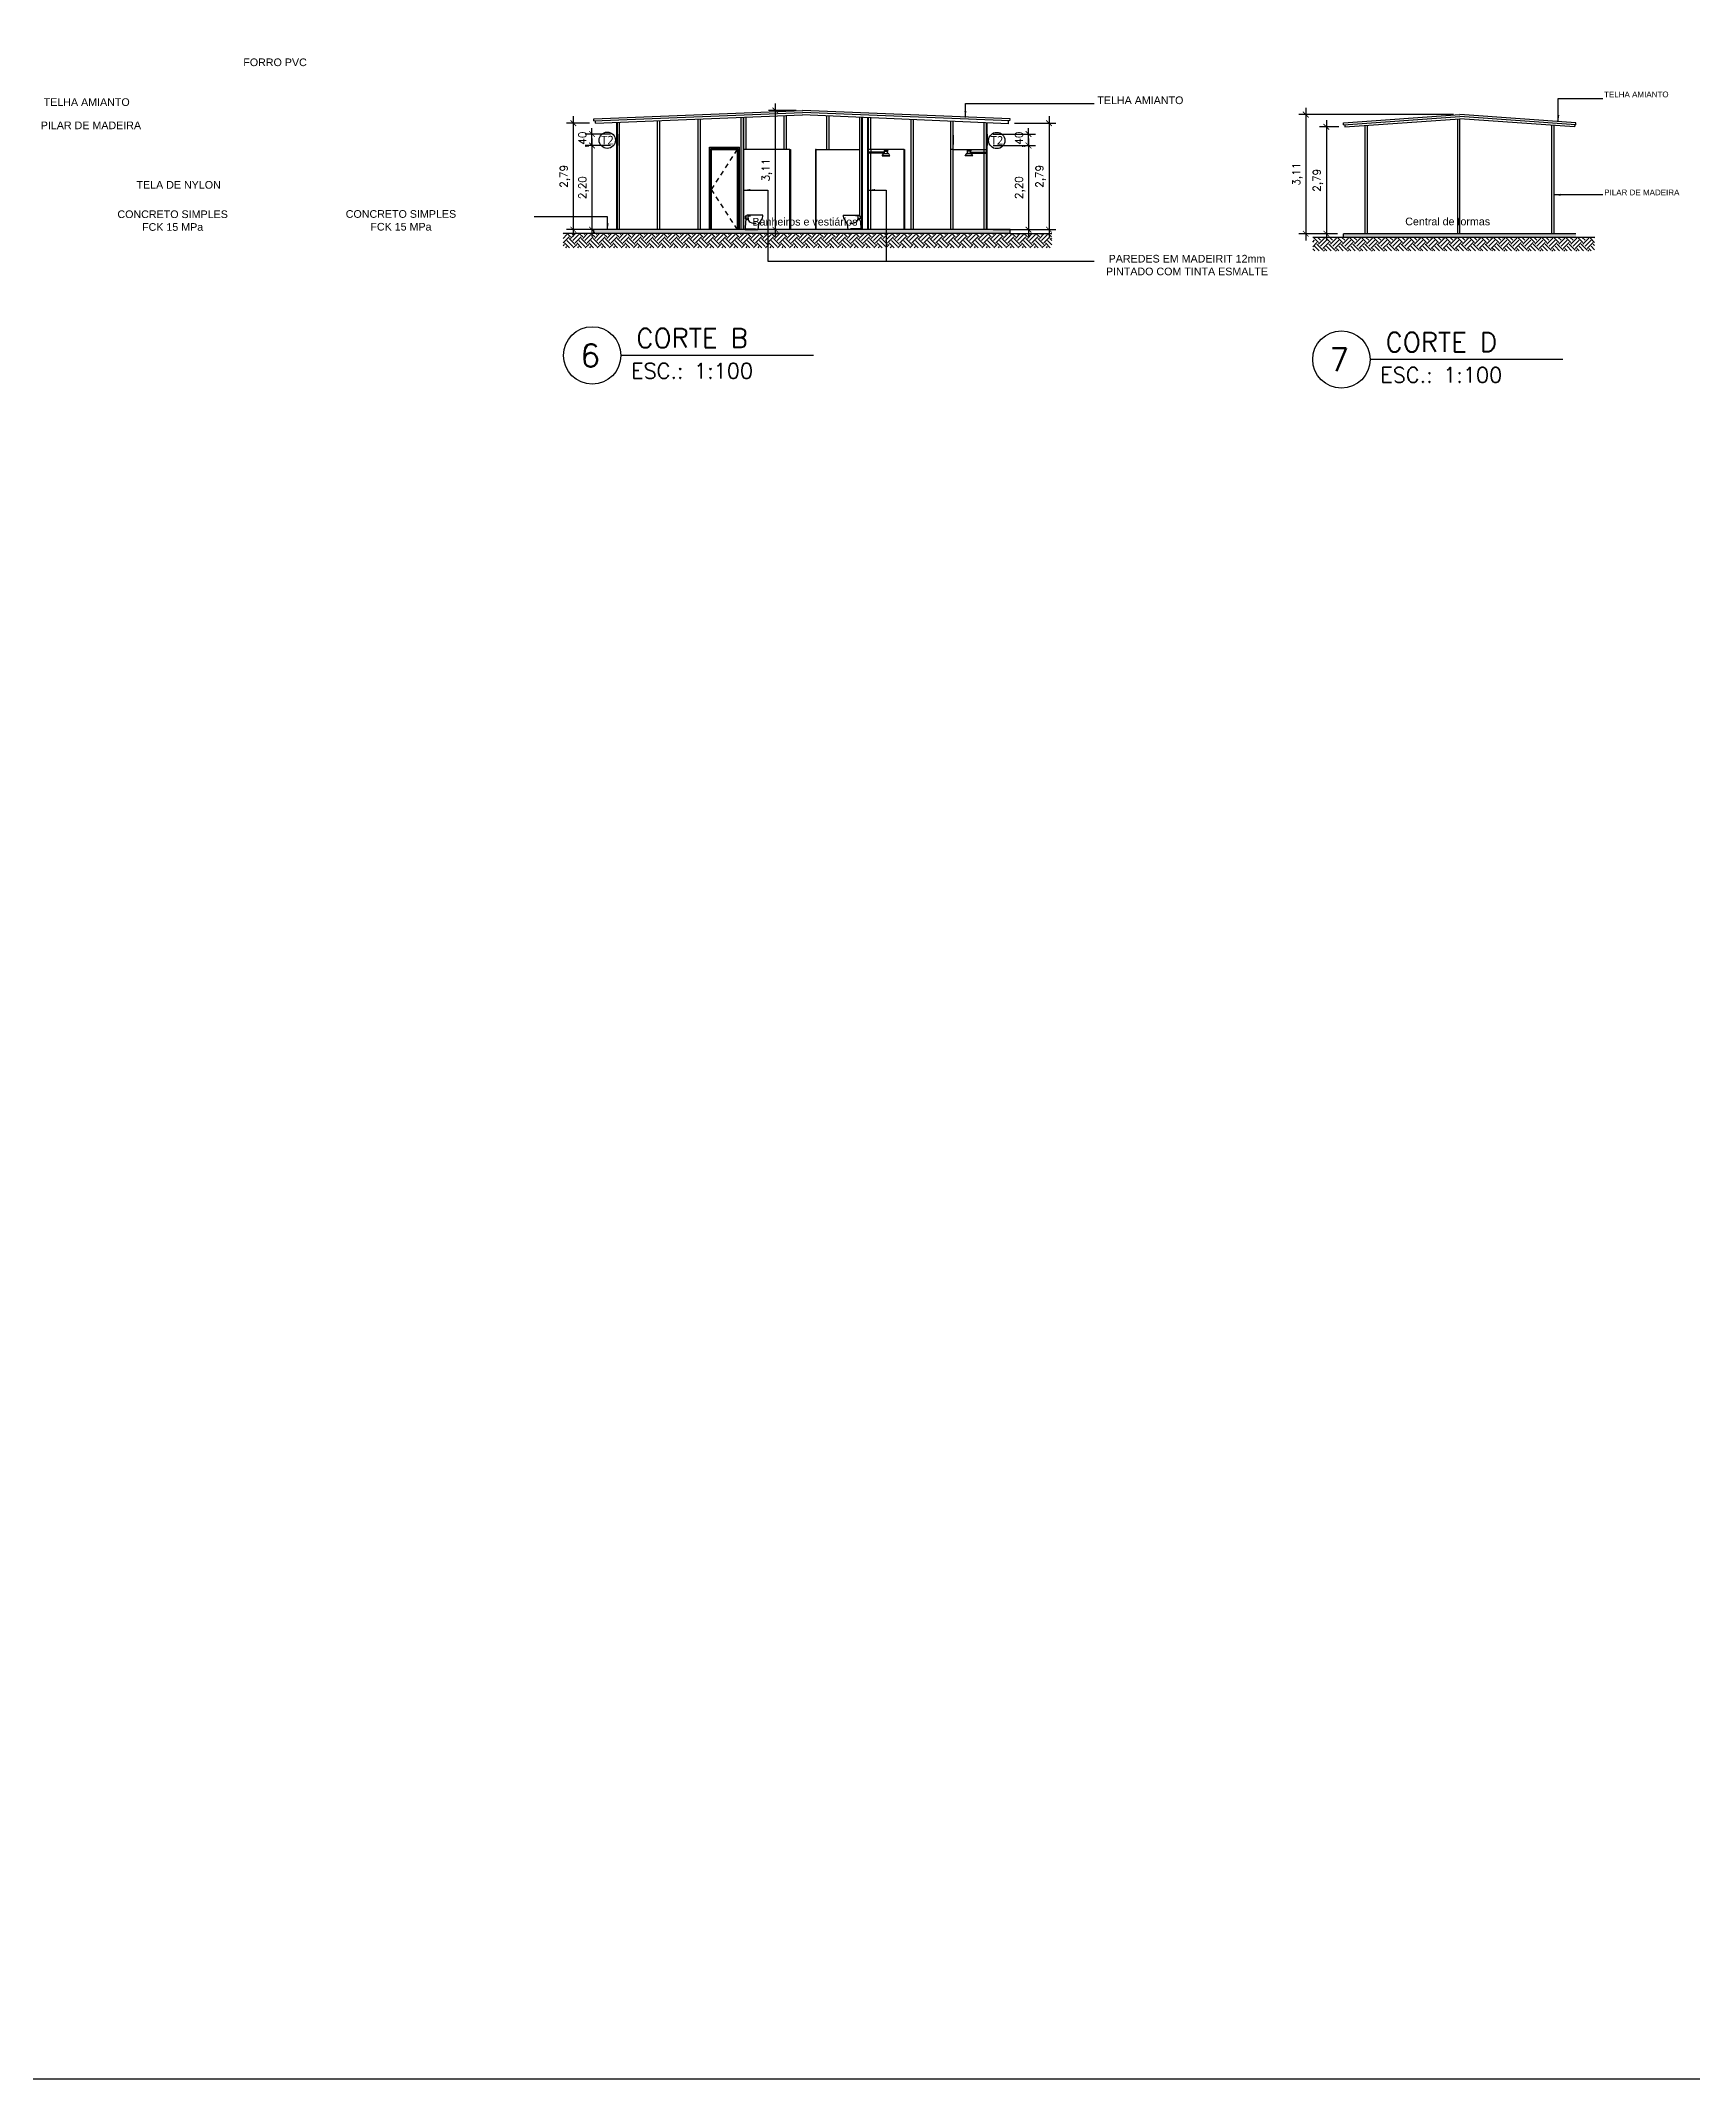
# Model space of a CAD drawing. Header units: millimetres. Extents: x 260 to 453, y 660 to 898.
# Drawn here: x 318.2 to 361.4, y 660.3 to 713.6 of the extents above; entities that cross this region are included whole.
import ezdxf
from ezdxf.enums import TextEntityAlignment as Align

# ---------------------------------------------------------------- set-up
doc = ezdxf.new("R2010")
doc.units = ezdxf.units.MM
doc.linetypes.add('HIDDEN', pattern=[0.375, 0.25, -0.125])
for name, color, linetype in [('AR_COTAS', 1, 'Continuous'), ('AR_DIVISÓRIAS', 3, 'Continuous'), ('AR_SIMBOLOS', 1, 'Continuous'), ('AR_SÍMBOLOS', 1, 'Continuous'), ('CANT-CORTE 01', 1, 'Continuous'), ('CANT-CORTE 03', 3, 'Continuous'), ('CANT-TEXTO', 2, 'Continuous'), ('texto', 2, 'Continuous'), ('VIST1', 1, 'Continuous'), ('VIST2', 2, 'Continuous'), ('VIST4', 4, 'Continuous')]:
    doc.layers.add(name, color=color, linetype=linetype)
doc.styles.add('2009.RESTUNI2-PBG-PSG-AP-01-R05$0$STUD250', font='arial.ttf', dxfattribs={"height": 0.5})
doc.styles.add('arial', font='arial.ttf')
doc.styles.add('ROMANS', font='romans.shx')
doc.styles.add('TREBUCHET', font='trebuc.ttf')
doc.dimstyles.new('ESCALA 1.100', dxfattribs={"dimtxt": 0.2, "dimasz": 0.15, "dimexe": 0.18, "dimexo": 0.16, "dimgap": 0.1, "dimtad": 1, "dimzin": 4, "dimtxsty": 'ROMANS', "dimblk": 'ARCHTICK', "dimcen": 2.5, "dimdle": 0.18, "dimclrd": 256, "dimclre": 256, "dimclrt": 2, "dimazin": 0, "dimtfac": 1, "dimtix": 1, "dimtmove": 2, "dimatfit": 3, "dimldrblk": 'ARCHTICK', "dimfxl": 1, "dimtolj": 1, "dimtzin": 0, "dimlwd": -1, "dimlwe": -1, "dimarcsym": 0})

# ---------------------------------------------------------------- blocks, each defined once
blk = doc.blocks.new('_ArchTick')
at = {"color": 0, "const_width": 0.15}
blk.add_lwpolyline([(-0.5, -0.5), (0.5, 0.5)], dxfattribs=at)
blk = doc.blocks.new('*D51')
at = {"layer": 'AR_COTAS', "transparency": 16777216}
for p, q in [((355.19, 711.632), (351.144, 711.632)), ((351.324, 711.812), (351.324, 708.338)), ((351.833, 708.518), (351.144, 708.518))]:
    blk.add_line(p, q, dxfattribs=at)
at = {"layer": 'Defpoints', "color": 0, "transparency": 16777216}
for p in [(355.35, 711.632), (351.324, 708.518), (351.993, 708.518)]:
    blk.add_point(p, dxfattribs=at)
at = {"layer": 'AR_COTAS', "transparency": 16777216, "xscale": 0.15, "yscale": 0.15, "zscale": 0.15}
for p, rotation in [((351.324, 711.632), 90), ((351.324, 708.518), 270)]:
    blk.add_blockref('_ArchTick', p, dxfattribs=dict(at, rotation=rotation))
at = {"layer": 'AR_COTAS', "color": 2, "transparency": 16777216, "insert": (351.105, 710.075), "char_height": 0.2, "attachment_point": 5, "rotation": 90, "style": 'ROMANS'}
blk.add_mtext('\\A1;3,11', dxfattribs=at)
blk = doc.blocks.new('*D52')
at = {"layer": 'AR_COTAS', "transparency": 16777216}
for p, q in [((351.863, 711.491), (351.863, 708.338)), ((352.185, 711.311), (351.683, 711.311)), ((352.151, 708.518), (351.683, 708.518))]:
    blk.add_line(p, q, dxfattribs=at)
at = {"layer": 'Defpoints', "color": 0, "transparency": 16777216}
for p in [(352.345, 711.311), (351.863, 708.518), (352.311, 708.518)]:
    blk.add_point(p, dxfattribs=at)
at = {"layer": 'AR_COTAS', "transparency": 16777216, "xscale": 0.15, "yscale": 0.15, "zscale": 0.15}
for p, rotation in [((351.863, 711.311), 90), ((351.863, 708.518), 270)]:
    blk.add_blockref('_ArchTick', p, dxfattribs=dict(at, rotation=rotation))
at = {"layer": 'AR_COTAS', "color": 2, "transparency": 16777216, "insert": (351.644, 709.914), "char_height": 0.2, "attachment_point": 5, "rotation": 90, "style": 'ROMANS'}
blk.add_mtext('\\A1;2,79', dxfattribs=at)
blk = doc.blocks.new('*D58')
at = {"layer": 'AR_COTAS', "transparency": 16777216}
for p, q in [((338, 711.739), (337.272, 711.739)), ((337.452, 711.919), (337.452, 708.444)), ((337.763, 708.624), (337.272, 708.624))]:
    blk.add_line(p, q, dxfattribs=at)
at = {"layer": 'Defpoints', "color": 0, "transparency": 16777216}
for p in [(338.16, 711.739), (337.452, 708.624), (337.923, 708.624)]:
    blk.add_point(p, dxfattribs=at)
at = {"layer": 'AR_COTAS', "transparency": 16777216, "xscale": 0.15, "yscale": 0.15, "zscale": 0.15}
for p, rotation in [((337.452, 711.739), 90), ((337.452, 708.624), 270)]:
    blk.add_blockref('_ArchTick', p, dxfattribs=dict(at, rotation=rotation))
at = {"layer": 'AR_COTAS', "color": 2, "transparency": 16777216, "insert": (337.233, 710.182), "char_height": 0.2, "attachment_point": 5, "rotation": 90, "style": 'ROMANS'}
blk.add_mtext('\\A1;3,11', dxfattribs=at)
blk = doc.blocks.new('*D59')
at = {"layer": 'AR_COTAS', "transparency": 16777216}
for p, q in [((344.073, 711.004), (344.073, 708.444)), ((343.151, 710.824), (344.253, 710.824)), ((343.151, 708.624), (344.253, 708.624))]:
    blk.add_line(p, q, dxfattribs=at)
at = {"layer": 'Defpoints', "color": 0, "transparency": 16777216}
for p in [(342.991, 710.824), (342.991, 708.624), (344.073, 708.624)]:
    blk.add_point(p, dxfattribs=at)
at = {"layer": 'AR_COTAS', "transparency": 16777216, "xscale": 0.15, "yscale": 0.15, "zscale": 0.15}
for p, rotation in [((344.073, 710.824), 90), ((344.073, 708.624), 270)]:
    blk.add_blockref('_ArchTick', p, dxfattribs=dict(at, rotation=rotation))
at = {"layer": 'AR_COTAS', "color": 2, "transparency": 16777216, "insert": (343.854, 709.724), "char_height": 0.2, "attachment_point": 5, "rotation": 90, "style": 'ROMANS'}
blk.add_mtext('\\A1;2,20', dxfattribs=at)
blk = doc.blocks.new('*D60')
at = {"layer": 'AR_COTAS', "transparency": 16777216}
for p, q in [((343.151, 711.124), (344.253, 711.124)), ((344.073, 711.124), (344.073, 711.274)), ((344.073, 710.824), (344.073, 711.124)), ((343.151, 710.824), (344.253, 710.824)), ((344.073, 710.824), (344.073, 710.674))]:
    blk.add_line(p, q, dxfattribs=at)
at = {"layer": 'Defpoints', "color": 0, "transparency": 16777216}
for p in [(342.991, 711.124), (344.073, 711.124), (342.991, 710.824)]:
    blk.add_point(p, dxfattribs=at)
at = {"layer": 'AR_COTAS', "transparency": 16777216, "xscale": 0.15, "yscale": 0.15, "zscale": 0.15}
for p, rotation in [((344.073, 711.124), 270), ((344.073, 710.824), 90)]:
    blk.add_blockref('_ArchTick', p, dxfattribs=dict(at, rotation=rotation))
at = {"layer": 'AR_COTAS', "color": 2, "transparency": 16777216, "insert": (343.854, 710.974), "char_height": 0.2, "attachment_point": 5, "rotation": 90, "style": 'ROMANS'}
blk.add_mtext('\\A1;,40', dxfattribs=at)
blk = doc.blocks.new('*D127')
at = {"layer": 'AR_COTAS', "transparency": 16777216}
for p, q in [((332.658, 711.004), (332.658, 708.444)), ((333.146, 710.824), (332.478, 710.824)), ((333.146, 708.624), (332.478, 708.624))]:
    blk.add_line(p, q, dxfattribs=at)
at = {"layer": 'Defpoints', "color": 0, "transparency": 16777216}
for p in [(333.306, 710.824), (332.658, 708.624), (333.306, 708.624)]:
    blk.add_point(p, dxfattribs=at)
at = {"layer": 'AR_COTAS', "transparency": 16777216, "xscale": 0.15, "yscale": 0.15, "zscale": 0.15}
for p, rotation in [((332.658, 710.824), 90), ((332.658, 708.624), 270)]:
    blk.add_blockref('_ArchTick', p, dxfattribs=dict(at, rotation=rotation))
at = {"layer": 'AR_COTAS', "color": 2, "transparency": 16777216, "insert": (332.439, 709.724), "char_height": 0.2, "attachment_point": 5, "rotation": 90, "style": 'ROMANS'}
blk.add_mtext('\\A1;2,20', dxfattribs=at)
blk = doc.blocks.new('*D128')
at = {"layer": 'AR_COTAS', "transparency": 16777216}
for p, q in [((333.146, 711.124), (332.478, 711.124)), ((332.658, 711.124), (332.658, 711.274)), ((332.658, 710.824), (332.658, 711.124)), ((333.146, 710.824), (332.478, 710.824)), ((332.658, 710.824), (332.658, 710.674))]:
    blk.add_line(p, q, dxfattribs=at)
at = {"layer": 'Defpoints', "color": 0, "transparency": 16777216}
for p in [(332.658, 711.124), (333.306, 711.124), (333.306, 710.824)]:
    blk.add_point(p, dxfattribs=at)
at = {"layer": 'AR_COTAS', "transparency": 16777216, "xscale": 0.15, "yscale": 0.15, "zscale": 0.15}
for p, rotation in [((332.658, 711.124), 270), ((332.658, 710.824), 90)]:
    blk.add_blockref('_ArchTick', p, dxfattribs=dict(at, rotation=rotation))
at = {"layer": 'AR_COTAS', "color": 2, "transparency": 16777216, "insert": (332.439, 710.974), "char_height": 0.2, "attachment_point": 5, "rotation": 90, "style": 'ROMANS'}
blk.add_mtext('\\A1;,40', dxfattribs=at)
blk = doc.blocks.new('A$C33F74D4E')
at = {"layer": 'VIST1'}
for p, q in [((0.418, 0.099), (0, 0.099)), ((0.418, 0.089), (0, 0.089)), ((0.418, 0.069), (0, 0.069)), ((0.36, 0), (0.388, 0.05)), ((0.36, 0), (0.56, 0)), ((0.367, 0.01), (0.552, 0.01)), ((0.41, 0.14), (0.51, 0.14)), ((0.41, 0.14), (0.41, 0.12)), ((0.41, 0.12), (0.51, 0.12)), ((0.41, 0.06), (0.51, 0.06)), ((0.418, 0.06), (0.418, 0.12)), ((0.501, 0.06), (0.501, 0.12)), ((0.51, 0.14), (0.51, 0.12)), ((0.56, 0), (0.531, 0.05))]:
    blk.add_line(p, q, dxfattribs=at)
for centre, start, end in [((0.408, 0.036), 85.3045, 144.8177), ((0.512, 0.036), 35.1823, 94.6955)]:
    blk.add_arc(centre, 0.0238, start, end, dxfattribs=at)
blk = doc.blocks.new('*D129')
at = {"layer": 'AR_COTAS', "transparency": 16777216}
for p, q in [((332.17, 708.444), (332.17, 711.59)), ((332.59, 711.41), (331.99, 711.41)), ((333.146, 708.624), (331.99, 708.624))]:
    blk.add_line(p, q, dxfattribs=at)
at = {"layer": 'Defpoints', "color": 0, "transparency": 16777216}
for p in [(332.17, 711.41), (332.75, 711.41), (333.306, 708.624)]:
    blk.add_point(p, dxfattribs=at)
at = {"layer": 'AR_COTAS', "transparency": 16777216, "xscale": 0.15, "yscale": 0.15, "zscale": 0.15}
for p, rotation in [((332.17, 711.41), 90), ((332.17, 708.624), 270)]:
    blk.add_blockref('_ArchTick', p, dxfattribs=dict(at, rotation=rotation))
at = {"layer": 'AR_COTAS', "color": 2, "transparency": 16777216, "insert": (331.951, 710.017), "char_height": 0.2, "attachment_point": 5, "rotation": 90, "style": 'ROMANS'}
blk.add_mtext('\\A1;2,79', dxfattribs=at)
blk = doc.blocks.new('*D130')
at = {"layer": 'AR_COTAS', "transparency": 16777216}
for p, q in [((344.61, 711.589), (344.61, 708.444)), ((343.71, 711.409), (344.79, 711.409)), ((343.151, 708.624), (344.79, 708.624))]:
    blk.add_line(p, q, dxfattribs=at)
at = {"layer": 'Defpoints', "color": 0, "transparency": 16777216}
for p in [(343.55, 711.409), (342.991, 708.624), (344.61, 708.624)]:
    blk.add_point(p, dxfattribs=at)
at = {"layer": 'AR_COTAS', "transparency": 16777216, "xscale": 0.15, "yscale": 0.15, "zscale": 0.15}
for p, rotation in [((344.61, 711.409), 90), ((344.61, 708.624), 270)]:
    blk.add_blockref('_ArchTick', p, dxfattribs=dict(at, rotation=rotation))
at = {"layer": 'AR_COTAS', "color": 2, "transparency": 16777216, "insert": (344.391, 710.017), "char_height": 0.2, "attachment_point": 5, "rotation": 90, "style": 'ROMANS'}
blk.add_mtext('\\A1;2,79', dxfattribs=at)

msp = doc.modelspace()

# ---------------------------------------------------------------- hatches: boundary and pattern name
at = {"layer": 'CANT-CORTE 01', "ltscale": 0.5}
h = msp.add_hatch(dxfattribs=at)
h.set_pattern_fill('EARTH', color=254, scale=0.035, angle=405, style=0)
h.set_pattern_definition([(45, (1261.62923, -652.05148), (6e-16, 0.314308964), [0.22225, -0.22225]), (45, (1261.5703, -651.99255), (6e-16, 0.314308964), [0.22225, -0.22225]), (45, (1261.51137, -651.93362), (6e-16, 0.314308964), [0.22225, -0.22225]), (135, (1261.51137, -651.89433), (-0.314308964, 6e-16), [0.22225, -0.22225]), (135, (1261.5703, -651.8354), (-0.314308964, 6e-16), [0.22225, -0.22225]), (135, (1261.62923, -651.77646), (-0.314308964, 6e-16), [0.22225, -0.22225])])
h.paths.add_polyline_path([(331.902, 708.524), (331.902, 708.149), (344.684, 708.149), (344.684, 708.524)])
h = msp.add_hatch(dxfattribs=at)
h.set_pattern_fill('EARTH', color=254, scale=0.035, angle=45, style=0)
h.set_pattern_definition([(45, (-121.26255, -477.75844), (0, 0.314308964), [0.22225, -0.22225]), (45, (-121.32148, -477.6995), (0, 0.314308964), [0.22225, -0.22225]), (45, (-121.38041, -477.64057), (0, 0.314308964), [0.22225, -0.22225]), (135, (-121.38041, -477.60128), (-0.314308964, 0), [0.22225, -0.22225]), (135, (-121.32148, -477.54235), (-0.314308964, 0), [0.22225, -0.22225]), (135, (-121.26255, -477.48342), (-0.314308964, 0), [0.22225, -0.22225])])
h.paths.add_polyline_path([(358.878, 708.068), (358.878, 708.418), (351.507, 708.418), (351.507, 708.068)])
at = {"layer": 'CANT-CORTE 03'}
for points in [[(332.706, 708.624), (332.706, 708.524), (343.591, 708.524), (343.591, 708.624)], [(358.388, 708.418), (358.388, 708.518), (352.311, 708.518), (352.311, 708.418)]]:
    msp.add_hatch(color=256, dxfattribs=at).paths.add_polyline_path(points)

# ---------------------------------------------------------------- linework, layer by layer
at = {"layer": 'AR_COTAS'}
for p, q in [((332.75, 711.41), (338.16, 711.629)), ((334.433, 708.624), (334.433, 711.478)), ((335.436, 708.624), (335.436, 711.519)), ((335.496, 708.624), (335.496, 711.521)), ((336.693, 710.724), (336.693, 711.569)), ((337.681, 710.724), (337.681, 711.609)), ((337.741, 710.724), (337.741, 711.612)), ((343.55, 711.389), (338.16, 711.629)), ((338.803, 710.724), (338.803, 711.6)), ((338.863, 710.724), (338.863, 711.597)), ((339.659, 708.979), (339.659, 711.559)), ((339.949, 710.724), (339.949, 711.552)), ((341.003, 708.624), (341.003, 711.502)), ((341.063, 708.624), (341.063, 711.5)), ((352.345, 711.311), (355.35, 711.522)), ((358.355, 711.311), (355.35, 711.522)), ((332.75, 711.41), (332.747, 711.47)), ((333.381, 708.624), (333.381, 711.436)), ((334.373, 708.624), (334.373, 711.476)), ((336.693, 710.724), (336.693, 711.379)), ((342.046, 710.724), (342.046, 711.456)), ((342.106, 710.724), (342.106, 711.454)), ((342.916, 710.724), (342.916, 711.419)), ((343.55, 711.389), (343.554, 711.472)), ((352.342, 711.37), (352.345, 711.311)), ((358.358, 711.371), (358.355, 711.311)), ((336.633, 709.659), (337.255, 709.659)), ((337.255, 709.659), (337.255, 707.802)), ((339.889, 709.659), (340.353, 709.659)), ((340.353, 709.659), (340.353, 707.802)), ((333.067, 708.961), (331.144, 708.961)), ((333.067, 708.624), (333.067, 708.961)), ((337.255, 707.802), (345.794, 707.802))]:
    msp.add_line(p, q, dxfattribs=at)
msp.add_lwpolyline([(260.078, 772.19), (453.192, 772.19), (453.192, 660.268), (260.078, 660.268)], close=True, dxfattribs=at)
at = {"layer": 'AR_DIVISÓRIAS', "ltscale": 0.5}
for p, q in [((332.706, 711.519), (338.16, 711.739)), ((332.708, 711.468), (332.706, 711.519)), ((332.708, 711.469), (338.16, 711.689)), ((336.618, 708.624), (336.618, 711.566)), ((336.633, 708.624), (336.633, 711.567)), ((343.591, 711.52), (338.16, 711.739)), ((343.588, 711.47), (338.16, 711.689)), ((339.719, 708.624), (339.719, 711.559)), ((339.734, 708.624), (339.734, 711.559)), ((339.874, 708.624), (339.874, 711.553)), ((339.889, 708.624), (339.889, 711.552)), ((343.588, 711.47), (343.591, 711.52)), ((352.311, 711.419), (355.35, 711.632)), ((352.314, 711.369), (355.35, 711.582)), ((358.388, 711.419), (355.35, 711.632)), ((358.386, 711.369), (355.35, 711.582)), ((333.306, 711.124), (333.306, 711.433)), ((333.321, 711.124), (333.306, 711.124)), ((333.321, 711.124), (333.321, 711.433)), ((342.976, 711.124), (342.976, 711.416)), ((342.991, 711.124), (342.976, 711.124)), ((342.976, 711.124), (342.978, 711.124)), ((342.991, 711.124), (342.991, 711.415)), ((352.313, 711.369), (352.311, 711.419)), ((358.386, 711.369), (358.388, 711.419)), ((333.321, 710.824), (333.306, 710.824)), ((333.306, 708.624), (333.306, 710.824)), ((333.321, 708.624), (333.321, 710.824)), ((337.833, 708.624), (337.833, 710.724)), ((337.833, 710.724), (337.848, 710.724)), ((337.848, 710.724), (337.848, 708.624)), ((338.504, 710.724), (338.504, 708.624)), ((338.519, 710.724), (338.504, 710.724)), ((338.519, 708.624), (338.519, 710.724)), ((340.819, 708.624), (340.819, 710.724)), ((340.819, 710.724), (340.834, 710.724)), ((340.834, 710.724), (340.834, 708.624)), ((342.031, 710.724), (342.031, 708.624)), ((342.046, 710.724), (342.031, 710.724)), ((342.046, 708.624), (342.046, 710.724)), ((342.991, 710.824), (342.976, 710.824)), ((342.976, 708.624), (342.976, 710.824)), ((342.976, 710.824), (342.978, 710.824)), ((342.991, 708.624), (342.991, 710.824))]:
    msp.add_line(p, q, dxfattribs=at)
at = {"layer": 'AR_DIVISÓRIAS', "color": 1, "ltscale": 0.5}
for p, q in [((336.558, 708.624), (336.558, 711.564)), ((333.306, 710.824), (333.306, 711.124)), ((333.321, 711.124), (333.321, 710.824)), ((342.108, 710.854), (342.108, 711.094)), ((342.976, 710.824), (342.976, 711.124)), ((342.991, 711.124), (342.991, 710.824)), ((335.783, 710.724), (336.463, 710.724)), ((335.783, 708.624), (335.783, 710.724)), ((336.463, 708.624), (336.463, 710.724)), ((337.833, 710.724), (336.633, 710.724)), ((338.519, 710.724), (339.659, 710.724)), ((340.819, 710.724), (339.949, 710.724)), ((342.106, 710.724), (342.916, 710.724))]:
    msp.add_line(p, q, dxfattribs=at)
at = {"layer": 'AR_DIVISÓRIAS', "color": 2, "ltscale": 0.5}
for p, q in [((335.728, 710.779), (336.518, 710.779)), ((335.728, 708.624), (335.728, 710.779)), ((335.763, 710.744), (336.483, 710.744)), ((335.763, 708.624), (335.763, 710.744)), ((336.483, 708.624), (336.483, 710.744)), ((336.518, 708.624), (336.518, 710.779))]:
    msp.add_line(p, q, dxfattribs=at)
at = {"layer": 'AR_DIVISÓRIAS', "color": 1, "linetype": 'HIDDEN', "ltscale": 0.5}
for p, q in [((335.783, 709.674), (336.463, 710.724)), ((336.463, 708.624), (335.783, 709.674))]:
    msp.add_line(p, q, dxfattribs=at)
at = {"layer": 'AR_SIMBOLOS'}
for centre in [(333.058, 710.962), (343.244, 710.955)]:
    msp.add_circle(centre, 0.213, dxfattribs=at)
at = {"layer": 'AR_SÍMBOLOS'}
for points in [[(357.927, 711.453), (357.927, 712.051), (359.09, 712.051)], [(342.425, 711.559), (342.424, 711.919), (345.794, 711.919)], [(359.09, 709.535), (357.818, 709.535)]]:
    msp.add_lwpolyline(points, dxfattribs=at)
at = {"layer": 'AR_SÍMBOLOS', "color": 2}
for points in [[(333.414, 705.343), (338.455, 705.343)], [(353.007, 705.237), (358.048, 705.237)]]:
    msp.add_lwpolyline(points, dxfattribs=at)
for centre in [(332.664, 705.337), (352.257, 705.23)]:
    msp.add_circle(centre, 0.75, dxfattribs=at)
at = {"layer": 'AR_SÍMBOLOS'}
for points in [[(342.45, 711.726), (342.397, 711.726), (342.425, 711.559)], [(357.955, 711.619), (357.899, 711.619), (357.927, 711.453)], [(336.8, 709.687), (336.8, 709.631), (336.633, 709.659)], [(340.056, 709.687), (340.056, 709.631), (339.889, 709.659)], [(357.991, 709.563), (357.991, 709.508), (357.825, 709.535)], [(333.039, 708.791), (333.094, 708.791), (333.067, 708.624)]]:
    msp.add_solid(points, dxfattribs=at)
at = {"layer": 'CANT-CORTE 01'}
for p, q in [((355.298, 708.518), (355.298, 711.518)), ((355.358, 708.518), (355.358, 711.521)), ((352.881, 708.518), (352.881, 711.337)), ((352.941, 708.518), (352.941, 711.34)), ((357.758, 708.518), (357.758, 711.352)), ((357.818, 708.518), (357.818, 711.348))]:
    msp.add_line(p, q, dxfattribs=at)
at = {"layer": 'CANT-CORTE 03'}
for p, q in [((332.706, 708.524), (331.902, 708.524)), ((332.706, 708.524), (332.706, 708.624)), ((343.591, 708.624), (332.706, 708.624)), ((343.591, 708.524), (332.706, 708.524)), ((343.591, 708.524), (343.591, 708.624)), ((343.591, 708.524), (344.684, 708.524)), ((352.311, 708.418), (351.507, 708.418)), ((352.311, 708.418), (352.311, 708.518)), ((358.388, 708.518), (352.311, 708.518)), ((358.883, 708.418), (352.311, 708.418))]:
    msp.add_line(p, q, dxfattribs=at)
at = {"layer": 'VIST2', "ltscale": 0.001}
for p, q in [((339.949, 710.724), (339.889, 710.724)), ((339.949, 710.724), (339.949, 710.653)), ((339.949, 708.624), (339.949, 710.623)), ((342.106, 710.724), (342.046, 710.724)), ((342.106, 708.624), (342.106, 710.724)), ((342.916, 710.653), (342.916, 710.724)), ((342.916, 710.724), (342.976, 710.724)), ((342.916, 708.624), (342.916, 710.623))]:
    msp.add_line(p, q, dxfattribs=at)
at = {"layer": 'VIST2'}
for p, q in [((336.676, 708.981), (336.663, 708.981)), ((336.663, 708.981), (336.663, 708.906)), ((336.663, 708.906), (336.676, 708.906)), ((336.675, 708.845), (336.663, 708.624)), ((336.678, 708.979), (336.676, 708.981)), ((336.676, 708.906), (336.678, 708.908)), ((336.69, 708.979), (336.678, 708.979)), ((336.678, 708.908), (336.727, 708.908)), ((336.73, 708.893), (336.699, 708.88)), ((337.125, 709.004), (336.712, 709.004)), ((337.128, 709), (337.125, 709.004)), ((339.224, 709), (339.228, 709.004)), ((339.228, 709.004), (339.641, 709.004)), ((339.623, 708.893), (339.653, 708.88)), ((339.675, 708.908), (339.626, 708.908)), ((339.662, 708.979), (339.675, 708.979)), ((339.675, 708.979), (339.676, 708.981)), ((339.676, 708.906), (339.675, 708.908)), ((339.676, 708.981), (339.689, 708.981)), ((339.689, 708.906), (339.676, 708.906)), ((339.677, 708.845), (339.689, 708.624)), ((339.689, 708.981), (339.689, 708.906)), ((336.663, 708.624), (336.999, 708.624)), ((339.689, 708.624), (339.354, 708.624))]:
    msp.add_line(p, q, dxfattribs=at)
for centre, radius, start, end in [((336.715, 708.843), 0.0401, 113.7887, 176.8653), ((336.69, 708.994), 0.0148, 271.1071, 13.4708), ((336.712, 708.997), 0.00708, 90, 180), ((336.727, 708.9), 0.00788, 293.8156, 89.9731), ((337.345, 708.65), 0.347, 138.685, 184.2797), ((336.95, 708.997), 0.179, 318.685, 0.9698), ((339.403, 708.997), 0.179, 179.0302, 221.315), ((339.008, 708.65), 0.347, 355.7203, 41.315), ((339.626, 708.9), 0.00788, 90.0269, 246.1844), ((339.641, 708.997), 0.00708, 360, 90), ((339.663, 708.994), 0.0148, 166.5292, 268.8929), ((339.637, 708.843), 0.0401, 3.1347, 66.2113)]:
    msp.add_arc(centre, radius, start, end, dxfattribs=at)
at = {"layer": 'VIST4', "color": 8}
for p, q in [((336.678, 708.979), (336.678, 708.908)), ((336.735, 708.984), (336.806, 708.984)), ((339.618, 708.984), (339.546, 708.984)), ((339.675, 708.979), (339.675, 708.908)), ((336.664, 708.647), (336.933, 708.647)), ((339.688, 708.647), (339.42, 708.647))]:
    msp.add_line(p, q, dxfattribs=at)
for centre, radius, start, end in [((336.677, 708.9), 0.0371, 335.5122, 12.8416), ((337.025, 708.968), 0.291, 178.7882, 201.0291), ((336.827, 708.892), 0.0794, 201.0291, 248.5679), ((336.922, 709.133), 0.338, 248.5679, 275.6828), ((339.431, 709.133), 0.338, 264.3172, 291.4321), ((339.526, 708.892), 0.0794, 291.4321, 338.9709), ((339.328, 708.968), 0.291, 338.9709, 1.2118), ((339.676, 708.9), 0.0371, 167.1584, 204.4878)]:
    msp.add_arc(centre, radius, start, end, dxfattribs=at)

# ---------------------------------------------------------------- block references
at = {"layer": 'VIST1'}
msp.add_blockref('A$C33F74D4E', (339.889, 710.554), dxfattribs=at)
at = {"layer": 'VIST1', "xscale": -1}
msp.add_blockref('A$C33F74D4E', (342.976, 710.554), dxfattribs=at)

# ---------------------------------------------------------------- texts
at = {"layer": 'AR_SÍMBOLOS', "color": 4, "attachment_point": 5}
for s, insert, char_height, width in [('{\\Fromans|c0;6}', (332.612, 705.334), 0.6, 1.44625), ('{\\Fromans|c0;CORTE B}', (335.275, 705.79), 0.5, 15.49772), ('{\\Fromans|c0;CORTE D}', (354.869, 705.683), 0.5, 15.49772), ('{\\Fromans|c0;7}', (352.205, 705.227), 0.6, 1.44625)]:
    msp.add_mtext(s, dxfattribs=dict(at, insert=insert, char_height=char_height, width=width))
at = {"layer": 'AR_SÍMBOLOS', "color": 2, "char_height": 0.4, "width": 4.97397, "attachment_point": 1}
for insert in [(333.68, 705.132), (353.273, 705.026)]:
    msp.add_mtext('{\\Fromans|c0;ESC.: 1:100}', dxfattribs=dict(at, insert=insert))
at = {"layer": 'CANT-TEXTO', "style": 'TREBUCHET'}
for p in [(333.062, 710.851), (343.249, 710.844)]:
    msp.add_text('T2', height=0.225, dxfattribs=at).set_placement(p, align=Align.CENTER)
at = {"layer": 'CANT-TEXTO', "char_height": 0.15, "width": 5.53389, "attachment_point": 1, "style": '2009.RESTUNI2-PBG-PSG-AP-01-R05$0$STUD250'}
for s, insert in [('{\\fArial|b0|i0|c238|p34;TELHA }AMIANTO', (359.125, 712.235)), ('PILAR DE MADEIRA', (359.129, 709.673))]:
    msp.add_mtext(s, dxfattribs=dict(at, insert=insert))
at = {"layer": 'texto', "ltscale": 0.5, "char_height": 0.2, "attachment_point": 8, "style": 'arial'}
for s, insert, width in [('FORRO PVC', (324.369, 712.897), 11.72649), ('{\\fArial|b0|i0|c238|p34;TELHA} AMIANTO', (319.443, 711.856), 4.38193), ('{\\fArial|b0|i0|c238|p34;TELHA }AMIANTO', (346.999, 711.904), 11.72649), ('PILAR DE MADEIRA', (319.554, 711.251), 3.2772), ('TELA DE NYLON', (321.848, 709.693), 7.15499), ('CONCRETO SIMPLES\\PFCK 15 MPa', (321.691, 708.591), 6.87788), ('CONCRETO SIMPLES\\PFCK 15 MPa', (327.662, 708.598), 6.87788), ('Banheiros e vestiários', (338.228, 708.729), 7.33006), ('Central de formas', (355.036, 708.736), 7.33006), ('{\\fArial|b0|i0|c238|p34;PAREDES EM} MADEIRIT {\\fArial|b0|i0|c238|p34;12mm \\PPINTADO COM TINTA ESMALTE}', (348.218, 707.429), 4.74233)]:
    msp.add_mtext(s, dxfattribs=dict(at, insert=insert, width=width))

# ---------------------------------------------------------------- dimensions: what is measured, and where the dimension line sits
at = {"layer": 'AR_COTAS'}
for base, p1, p2, picture, middle in [((332.17, 711.41), (333.306, 708.624), (332.75, 711.41), '*D129', (331.951, 710.017)), ((337.4521, 708.6243), (338.16, 711.7389), (337.9235, 708.6243), '*D58', (337.2331, 710.1816)), ((344.6099, 708.6243), (343.5502, 711.4094), (342.9907, 708.6243), '*D130', (344.3908, 710.0169)), ((351.324, 708.518), (355.35, 711.632), (351.993, 708.518), '*D51', (351.105, 710.075)), ((351.863, 708.518), (352.345, 711.311), (352.311, 708.518), '*D52', (351.644, 709.914)), ((332.658, 708.624), (333.306, 710.824), (333.306, 708.624), '*D127', (332.439, 709.724)), ((344.073, 708.624), (342.991, 710.824), (342.991, 708.624), '*D59', (343.854, 709.724))]:
    dim = msp.add_linear_dim(base=base, p1=p1, p2=p2, angle=90, dimstyle='ESCALA 1.100', dxfattribs=at)
    dim.commit()
    dim.dimension.update_dxf_attribs({"geometry": picture, "text_midpoint": middle})
for base, p1, p2, picture, middle in [((332.658, 711.124), (333.306, 710.824), (333.306, 711.124), '*D128', (332.439, 710.974)), ((344.073, 711.124), (342.991, 710.824), (342.991, 711.124), '*D60', (343.854, 710.974))]:
    dim = msp.add_linear_dim(base=base, p1=p1, p2=p2, angle=90, text=',40', dimstyle='ESCALA 1.100', dxfattribs=at)
    dim.commit()
    dim.dimension.update_dxf_attribs({"geometry": picture, "text_midpoint": middle})

doc.saveas('drawing.dxf')
